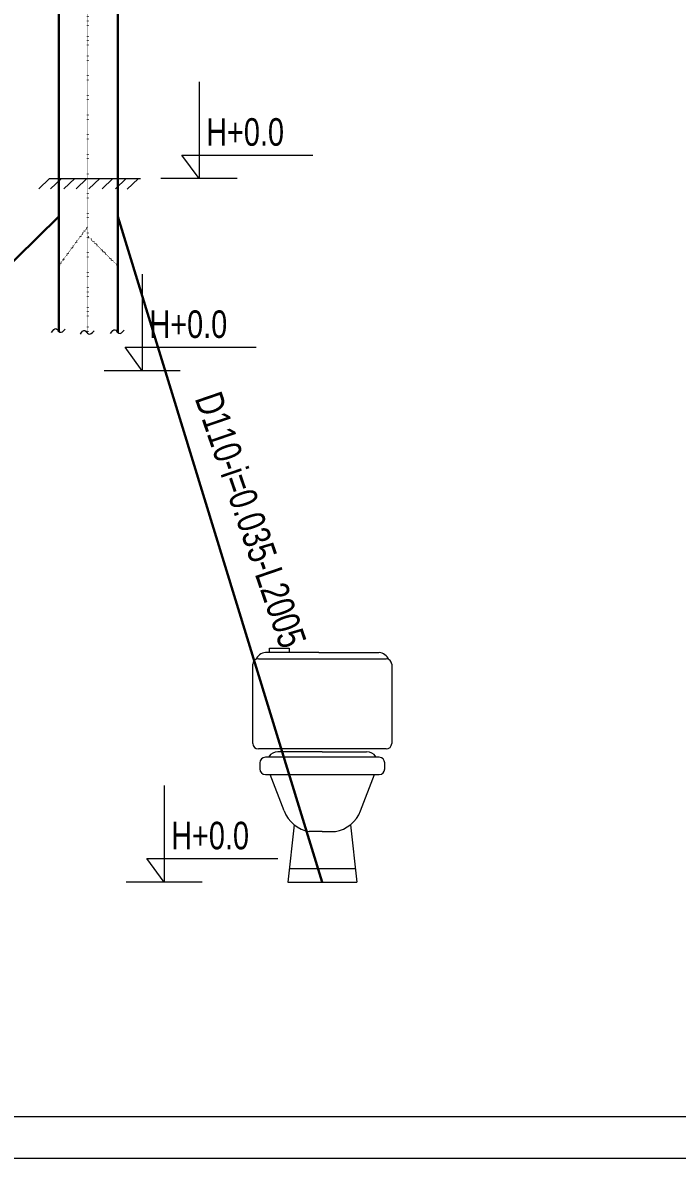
# Model space of a CAD drawing. Header units: millimetres. Extents: x -819040 to 60987, y -269988 to 131461.
# Drawn here: x -25633 to -19748, y -86083 to -75875 of the extents above; entities that cross this region are included whole.
import ezdxf

# ---------------------------------------------------------------- set-up
doc = ezdxf.new("R2010")
doc.units = ezdxf.units.MM
doc.linetypes.add('DOT', pattern=[0.25, 0, -0.25])
doc.layers.get('0').update_dxf_attribs({"lineweight": 9})
doc.layers.get('Defpoints').update_dxf_attribs({"lineweight": 9})
for name, color, linetype, lineweight in [('GHI CHU', 51, 'Continuous', 9), ('GHI CHU @ 50', 51, 'Continuous', 9), ('KHUNG GIAY-A2', 7, 'Continuous', 9), ('KICH THUOC', 21, 'Continuous', 13), ('KICH THUOC @ 10', 21, 'Continuous', 13), ('kt', 8, 'Continuous', 9), ('THOAT HOI -DOT', 2, 'DOT', 30), ('THOAT RUA-MIENG BAT', 3, 'ONG_THOAT', 30), ('THOAT XI-MIENG BAT', 6, 'ONG_THOAT', 30), ('ống cấp nước', 3, 'Continuous', 9)]:
    doc.layers.add(name, color=color, linetype=linetype, lineweight=lineweight)
doc.styles.add('KICH THUOC', font='arial.ttf', dxfattribs={"width": 0.75})
doc.styles.get("Standard").update_dxf_attribs({"font": 'arial.ttf', "width": 0.75})
doc.styles.add('TCVN-10', font='arial.ttf', dxfattribs={"width": 0.75, "height": 10})
doc.linetypes.add('ONG_THOAT', pattern='A,6,-1,[")",Standard,S=2,R=0,X=-0.466667,Y=-1],-0.2', length=7.2)
doc.dimstyles.new('TCVN-5 D-i-L', dxfattribs={"dimtxt": 5, "dimasz": 1.2, "dimexe": 1.2, "dimexo": 0, "dimgap": 0.8, "dimtad": 1, "dimtoh": 1, "dimdec": 0, "dimzin": 0, "dimdsep": 46, "dimtxsty": 'KICH THUOC', "dimblk": 'ARCHTICK', "dimcen": 1.2, "dimdle": 1.2, "dimse1": 1, "dimse2": 1, "dimsd1": 1, "dimsd2": 1, "dimclrd": 256, "dimclre": 256, "dimclrt": 256, "dimadec": 0, "dimazin": 0, "dimtm": 1e-09, "dimtfac": 1, "dimtdec": 0, "dimtofl": 0, "dimtmove": 1, "dimatfit": 2, "dimfxl": 1, "dimtolj": 1, "dimtzin": 0, "dimlwd": -1, "dimlwe": -1, "dimarcsym": 1})

# ---------------------------------------------------------------- blocks, each defined once
blk = doc.blocks.new('A$C59DF07E6')
at = {"linetype": 'ByBlock'}
for p, q in [((237.4, 827.9), (45, 827.9)), ((60.3, 842.9), (130.3, 842.9)), ((60.3, 827.9), (60.3, 842.9)), ((130.3, 827.9), (60.3, 827.9)), ((130.3, 842.9), (130.3, 827.9)), ((237.4, 827.9), (454.2, 827.9)), ((0, 500), (0, 785)), ((20, 805), (480, 805)), ((500, 785), (500, 500)), ((480, 480), (20, 480)), ((455, 450), (45, 450)), ((56.9, 452.1), (55.6, 450)), ((250, 470), (90.3, 470)), ((250, 470), (409.7, 470)), ((25, 430), (25, 408)), ((475, 408), (475, 430)), ((45, 388), (455, 388)), ((112.4, 257.3), (62.5, 388)), ((387.6, 257.3), (437.5, 388)), ((148.7, 207), (125.4, 0)), ((351.3, 207), (374.6, 0)), ((250, 182.4), (202.8, 182.4)), ((250, 182.4), (297.2, 182.4)), ((130.6, 50), (369.4, 50)), ((125.4, 0), (374.6, 0))]:
    blk.add_line(p, q, dxfattribs=at)
for centre, radius, start, end in [((51.5, 782.4), 45.9, 98.0355, 154.2062), ((448.5, 782.4), 45.9, 25.7938, 81.9645), ((20, 785), 20, 90, 180), ((480, 785), 20, 0, 90), ((20, 500), 20, 180, 270), ((480, 500), 20, 270, 0), ((45, 430), 20, 90, 180), ((90.3, 430), 40, 90, 146.4991), ((409.7, 430), 40, 33.5009, 90), ((455, 430), 20, 0, 90), ((45, 408), 20, 180, 270), ((455, 408), 20, 270, 0), ((223.4, 299.3), 118.7, 200.7366, 259.9985), ((276.6, 299.3), 118.7, 280.0015, 339.2634)]:
    blk.add_arc(centre, radius, start, end, dxfattribs=at)
blk = doc.blocks.new('A$C6dcf11cc')
at = {"layer": 'kt'}
for p, q in [((85.5, 217.6), (85.5, 0)), ((47.1, 53), (341.5, 53)), ((85.5, 0), (47.1, 53))]:
    blk.add_line(p, q, dxfattribs=at)
at = {"layer": 'ống cấp nước', "color": 8}
blk.add_line((171, 0), (0, 0), dxfattribs=at)
blk = doc.blocks.new('*D287')
at = {"layer": 'Defpoints', "color": 0, "transparency": 16777216}
for p in [(4876.8, 1271.5), (4770, 1234.9), (5137.4, 161.3)]:
    blk.add_point(p, dxfattribs=at)
at = {"layer": 'KICH THUOC', "transparency": 16777216, "insert": (5008.5, 812.8), "char_height": 50, "attachment_point": 5, "rotation": 288.8908, "style": 'KICH THUOC'}
blk.add_mtext('\\A1;D110-i=0.035-L2005', dxfattribs=at)
blk = doc.blocks.new('_ArchTick')
at = {"color": 0, "linetype": 'ByBlock', "const_width": 0.15}
blk.add_lwpolyline([(-0.5, -0.5), (0.5, 0.5)], dxfattribs=at)
blk = doc.blocks.new('*D294')
at = {"layer": 'Defpoints', "color": 0, "transparency": 16777216}
for p in [(4663.9, 1358.1), (4668.6, 1353.3), (3640.2, 355)]:
    blk.add_point(p, dxfattribs=at)
at = {"layer": 'KICH THUOC', "transparency": 16777216, "insert": (4133.3, 875.7), "char_height": 50, "attachment_point": 5, "rotation": 44.4161, "style": 'KICH THUOC'}
blk.add_mtext('\\A1;D50-I=0.035-L1855', dxfattribs=at)
blk = doc.blocks.new('ban_ve_chi_tiet_nha_ve_sinh')
at = {"layer": 'GHI CHU'}
for p, q in [((4647.1, 1426.3), (4627.7, 1407.9)), ((4647.1, 1426.3), (4810.4, 1426.3)), ((4668.3, 1426.3), (4648.8, 1407.9)), ((4692.2, 1426.3), (4672.7, 1407.9)), ((4714.2, 1426.3), (4694.8, 1407.9)), ((4737.2, 1426.3), (4717.7, 1407.9)), ((4761, 1426.3), (4741.6, 1407.9)), ((4784.9, 1426.3), (4765.4, 1407.9)), ((4806.1, 1425.7), (4786.7, 1407.3))]:
    blk.add_line(p, q, dxfattribs=at)
for points in [[(4650.6, 1149.9), (4658.5, 1156.7), (4665.3, 1150.3), (4675.3, 1155.6)], [(4702.5, 1146.7), (4710.3, 1153.5), (4717.1, 1147.1), (4727.1, 1152.5)], [(4756.7, 1148), (4764.6, 1154.8), (4771.4, 1148.4), (4781.4, 1153.7)]]:
    blk.add_spline(points, degree=3, dxfattribs=at)
at = {"layer": 'THOAT HOI -DOT', "ltscale": 2}
blk.add_line((4715.8, 1980.7), (4715.8, 1148.1), dxfattribs=at)
at = {"layer": 'THOAT HOI -DOT'}
for p, q in [((4663.9, 1270.2), (4715.8, 1340.1)), ((4715.8, 1322.9), (4770, 1269.4))]:
    blk.add_line(p, q, dxfattribs=at)
at = {"layer": 'THOAT RUA-MIENG BAT'}
for p, q in [((4663.9, 1981.7), (4663.9, 1151.2)), ((3640.2, 355), (4663.9, 1358.1))]:
    blk.add_line(p, q, dxfattribs=at)
at = {"layer": 'THOAT XI-MIENG BAT'}
for p, q in [((4770, 1982), (4770, 1149.3)), ((5137.4, 161.3), (4770, 1358.1))]:
    blk.add_line(p, q, dxfattribs=at)
at = {"layer": 'GHI CHU'}
for name, p, xscale, yscale, zscale in [('A$C6dcf11cc', (4847.4, 1426.3), 0.8, 0.8, 0.8), ('A$C6dcf11cc', (4745.3, 1080.8), 0.8, 0.8, 0.8), ('A$C59DF07E6', (5012.6, 161.3), 0.4992540000006557, 0.4992540000006557, 0.4992540000006557), ('A$C6dcf11cc', (4784.5, 161.3), 0.8, 0.8, 0.8)]:
    blk.add_blockref(name, p, dxfattribs=dict(at, xscale=xscale, yscale=yscale, zscale=zscale))
at = {"layer": 'GHI CHU @ 50', "style": 'TCVN-10', "width": 0.75}
for p in [(4928.6, 1485.5), (4826.5, 1139.9), (4865.7, 220.5)]:
    blk.add_text('H+0.0', height=49.56, dxfattribs=at).set_placement(p)
at = {"layer": 'KICH THUOC @ 10'}
dim = blk.add_aligned_dim(p1=(3640.2, 355), p2=(4663.9, 1358.1), distance=-6.7, text='D50-I=0.035-L1855', dimstyle='TCVN-5 D-i-L', override={"dimscale": 10, "dimpost": 'D-i=-L<>', "dimtix": 0, "dimtofl": 0, "dimtmove": 1, "dimatfit": 2}, dxfattribs=at)
dim.commit()
dim.dimension.update_dxf_attribs({"geometry": '*D294', "text_midpoint": (4133.3, 875.7)})
dim = blk.add_linear_dim(base=(4876.8, 1271.5), p1=(5137.4, 161.3), p2=(4770, 1234.9), angle=108.8908, text='D110-i=0.035-L2005', dimstyle='TCVN-5 D-i-L', override={"dimscale": 10, "dimpost": 'D-i=-L<>', "dimtix": 0, "dimtofl": 0, "dimtmove": 2, "dimatfit": 2}, dxfattribs=at)
dim.commit()
dim.dimension.update_dxf_attribs({"geometry": '*D287', "text_midpoint": (5008.5, 812.8), "dimtype": 129})

msp = doc.modelspace()

# ---------------------------------------------------------------- linework, layer by layer
at = {"layer": 'KHUNG GIAY-A2'}
for points in [[(-51427.5, -86083.2), (-6877.5, -86083.2), (-6877.5, -54583.2), (-51427.5, -54583.2)], [(-49552.5, -85708.2), (-7252.5, -85708.2), (-7252.5, -54958.2), (-49552.5, -54958.2)]]:
    msp.add_lwpolyline(points, close=True, dxfattribs=at)

# ---------------------------------------------------------------- block references
at = {"layer": 'GHI CHU', "xscale": 5, "yscale": 5, "zscale": 5}
msp.add_blockref('ban_ve_chi_tiet_nha_ve_sinh', (-48626.5, -84408.2), dxfattribs=at)

doc.saveas('drawing.dxf')
